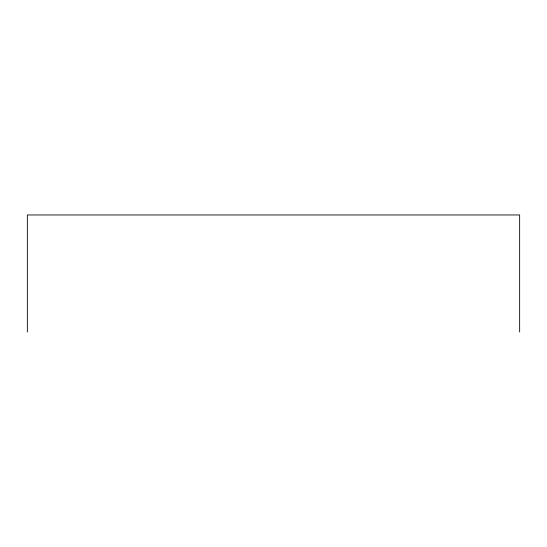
<?xml version="1.0" encoding="UTF-8"?>
<svg xmlns="http://www.w3.org/2000/svg" width="547" height="547" viewBox="0 0 547 547"><rect width="100%" height="100%" fill="white"/><g stroke="black" fill="none" stroke-linecap="round" stroke-linejoin="round"><path stroke-width="0.82" d="M519.65 332.036L519.65 214.964L27.35 214.964L27.35 332.036"/></g></svg>
